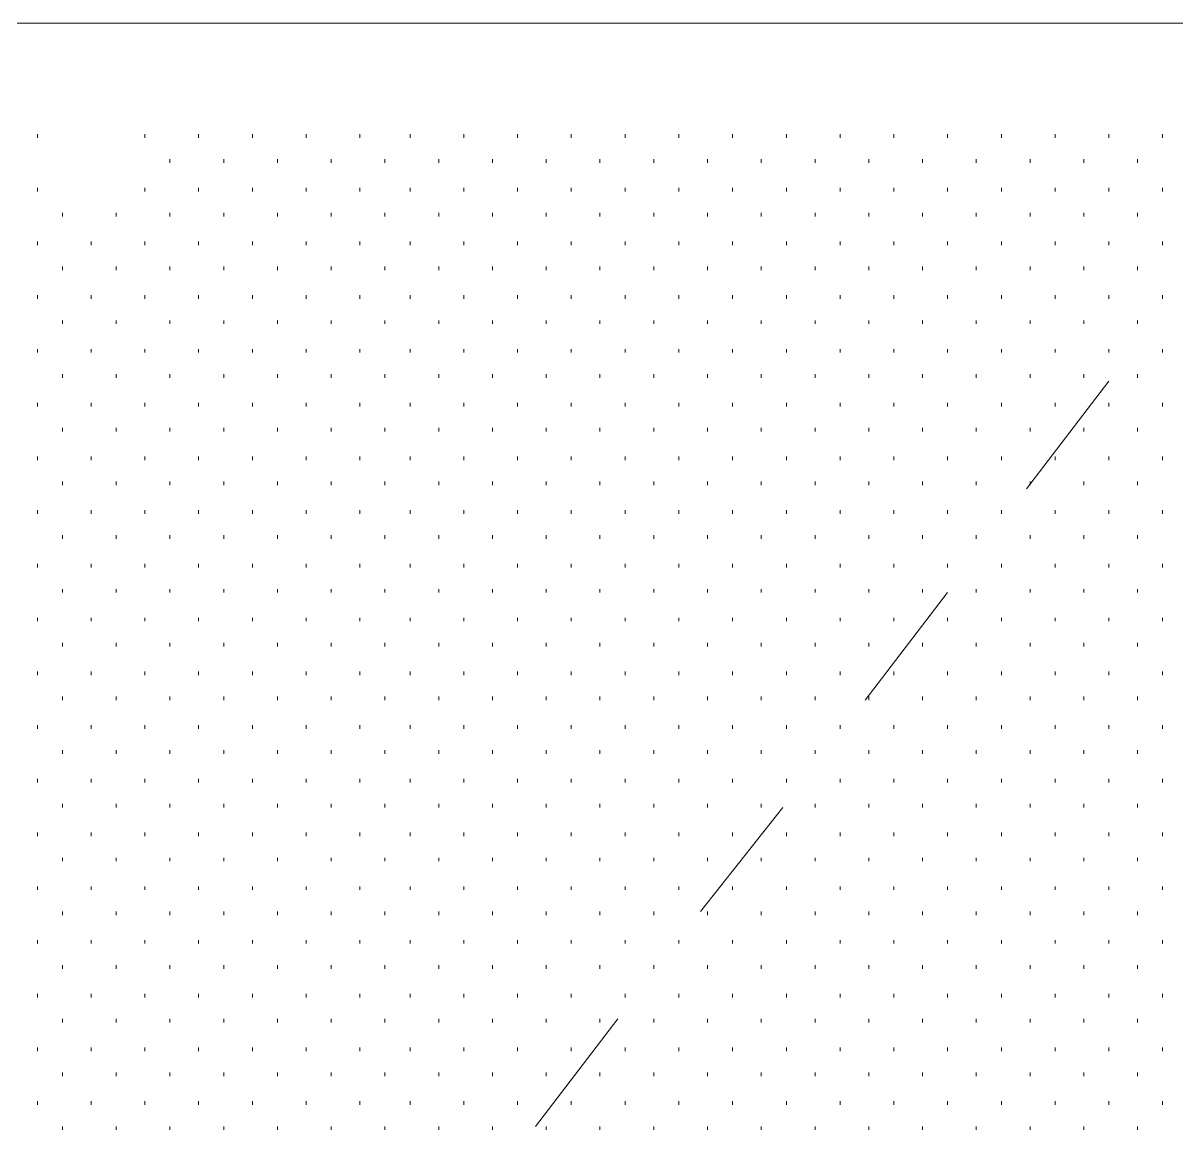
# Model space of a CAD drawing. Header units: inches. Extents: x -6061 to 13621, y -296 to 7483.
# Drawn here: x -5835.32 to -5809.53, y 358.13 to 382.88 of the extents above; entities that cross this region are included whole.
import ezdxf

# ---------------------------------------------------------------- set-up
doc = ezdxf.new("R2010")
doc.units = ezdxf.units.IN
doc.header["$MEASUREMENT"] = 0
doc.layers.get('0').update_dxf_attribs({"linetype": 'CONTINUOUS'})

msp = doc.modelspace()

# ---------------------------------------------------------------- linework, layer by layer
at = {"color": 7, "linetype": 'Continuous', "lineweight": 18, "true_color": 0x000007}
msp.add_line((-5913.09144, 382.88145), (-5736.57198, 382.88145), dxfattribs=at)
at = {"color": 7, "linetype": 'Continuous', "lineweight": 9, "true_color": 0x000007}
for p, q in [((-5806.73126, 382.88145), (-5842.77198, 382.88145)), ((-5811.05614, 374.8724), (-5812.89823, 372.46968)), ((-5814.66022, 370.14706), (-5816.5023, 367.74434)), ((-5818.34438, 365.34163), (-5820.18646, 363.019)), ((-5822.02854, 360.61629), (-5823.87062, 358.21357))]:
    msp.add_line(p, q, dxfattribs=at)
at = {"color": 7, "linetype": 'Continuous', "lineweight": 9, "true_color": 0xffffff}
for p, q in [((-5835.0032, 380.31855), (-5835.0032, 380.39864)), ((-5832.60049, 380.31855), (-5832.60049, 380.39864)), ((-5831.39913, 380.31855), (-5831.39913, 380.39864)), ((-5830.19777, 380.31855), (-5830.19777, 380.39864)), ((-5828.99642, 380.31855), (-5828.99642, 380.39864)), ((-5827.79506, 380.31855), (-5827.79506, 380.39864)), ((-5826.67379, 380.31855), (-5826.67379, 380.39864)), ((-5825.47243, 380.31855), (-5825.47243, 380.39864)), ((-5824.27108, 380.31855), (-5824.27108, 380.39864)), ((-5823.06972, 380.31855), (-5823.06972, 380.39864)), ((-5821.86836, 380.31855), (-5821.86836, 380.39864)), ((-5820.667, 380.31855), (-5820.667, 380.39864)), ((-5819.46565, 380.31855), (-5819.46565, 380.39864)), ((-5818.26429, 380.31855), (-5818.26429, 380.39864)), ((-5817.06293, 380.31855), (-5817.06293, 380.39864)), ((-5815.86157, 380.31855), (-5815.86157, 380.39864)), ((-5814.66022, 380.31855), (-5814.66022, 380.39864)), ((-5813.45886, 380.31855), (-5813.45886, 380.39864)), ((-5812.2575, 380.31855), (-5812.2575, 380.39864)), ((-5811.05614, 380.31855), (-5811.05614, 380.39864)), ((-5809.85479, 380.31855), (-5809.85479, 380.39864)), ((-5832.03986, 379.75792), (-5832.03986, 379.83801)), ((-5830.8385, 379.75792), (-5830.8385, 379.83801)), ((-5829.63714, 379.75792), (-5829.63714, 379.83801)), ((-5828.43578, 379.75792), (-5828.43578, 379.83801)), ((-5827.23443, 379.75792), (-5827.23443, 379.83801)), ((-5826.03307, 379.75792), (-5826.03307, 379.83801)), ((-5824.83171, 379.75792), (-5824.83171, 379.83801)), ((-5823.63035, 379.75792), (-5823.63035, 379.83801)), ((-5822.429, 379.75792), (-5822.429, 379.83801)), ((-5821.22764, 379.75792), (-5821.22764, 379.83801)), ((-5820.02628, 379.75792), (-5820.02628, 379.83801)), ((-5818.82492, 379.75792), (-5818.82492, 379.83801)), ((-5817.62357, 379.75792), (-5817.62357, 379.83801)), ((-5816.42221, 379.75792), (-5816.42221, 379.83801)), ((-5815.22085, 379.75792), (-5815.22085, 379.83801)), ((-5814.01949, 379.75792), (-5814.01949, 379.83801)), ((-5812.81814, 379.75792), (-5812.81814, 379.83801)), ((-5811.61678, 379.75792), (-5811.61678, 379.83801)), ((-5810.41542, 379.75792), (-5810.41542, 379.83801)), ((-5835.0032, 379.11719), (-5835.0032, 379.19728)), ((-5832.60049, 379.11719), (-5832.60049, 379.19728)), ((-5831.39913, 379.11719), (-5831.39913, 379.19728)), ((-5830.19777, 379.11719), (-5830.19777, 379.19728)), ((-5828.99642, 379.11719), (-5828.99642, 379.19728)), ((-5827.79506, 379.11719), (-5827.79506, 379.19728)), ((-5826.67379, 379.11719), (-5826.67379, 379.19728)), ((-5825.47243, 379.11719), (-5825.47243, 379.19728)), ((-5824.27108, 379.11719), (-5824.27108, 379.19728)), ((-5823.06972, 379.11719), (-5823.06972, 379.19728)), ((-5821.86836, 379.11719), (-5821.86836, 379.19728)), ((-5820.667, 379.11719), (-5820.667, 379.19728)), ((-5819.46565, 379.11719), (-5819.46565, 379.19728)), ((-5818.26429, 379.11719), (-5818.26429, 379.19728)), ((-5817.06293, 379.11719), (-5817.06293, 379.19728)), ((-5815.86157, 379.11719), (-5815.86157, 379.19728)), ((-5814.66022, 379.11719), (-5814.66022, 379.19728)), ((-5813.45886, 379.11719), (-5813.45886, 379.19728)), ((-5812.2575, 379.11719), (-5812.2575, 379.19728)), ((-5811.05614, 379.11719), (-5811.05614, 379.19728)), ((-5809.85479, 379.11719), (-5809.85479, 379.19728)), ((-5834.44257, 378.55656), (-5834.44257, 378.63665)), ((-5833.24121, 378.55656), (-5833.24121, 378.63665)), ((-5832.03986, 378.55656), (-5832.03986, 378.63665)), ((-5830.8385, 378.55656), (-5830.8385, 378.63665)), ((-5829.63714, 378.55656), (-5829.63714, 378.63665)), ((-5828.43578, 378.55656), (-5828.43578, 378.63665)), ((-5827.23443, 378.55656), (-5827.23443, 378.63665)), ((-5826.03307, 378.55656), (-5826.03307, 378.63665)), ((-5824.83171, 378.55656), (-5824.83171, 378.63665)), ((-5823.63035, 378.55656), (-5823.63035, 378.63665)), ((-5822.429, 378.55656), (-5822.429, 378.63665)), ((-5821.22764, 378.55656), (-5821.22764, 378.63665)), ((-5820.02628, 378.55656), (-5820.02628, 378.63665)), ((-5818.82492, 378.55656), (-5818.82492, 378.63665)), ((-5817.62357, 378.55656), (-5817.62357, 378.63665)), ((-5816.42221, 378.55656), (-5816.42221, 378.63665)), ((-5815.22085, 378.55656), (-5815.22085, 378.63665)), ((-5814.01949, 378.55656), (-5814.01949, 378.63665)), ((-5812.81814, 378.55656), (-5812.81814, 378.63665)), ((-5811.61678, 378.55656), (-5811.61678, 378.63665)), ((-5810.41542, 378.55656), (-5810.41542, 378.63665)), ((-5835.0032, 377.91584), (-5835.0032, 377.99593)), ((-5833.80185, 377.91584), (-5833.80185, 377.99593)), ((-5832.60049, 377.91584), (-5832.60049, 377.99593)), ((-5831.39913, 377.91584), (-5831.39913, 377.99593)), ((-5830.19777, 377.91584), (-5830.19777, 377.99593)), ((-5828.99642, 377.91584), (-5828.99642, 377.99593)), ((-5827.79506, 377.91584), (-5827.79506, 377.99593)), ((-5826.67379, 377.91584), (-5826.67379, 377.99593)), ((-5825.47243, 377.91584), (-5825.47243, 377.99593)), ((-5824.27108, 377.91584), (-5824.27108, 377.99593)), ((-5823.06972, 377.91584), (-5823.06972, 377.99593)), ((-5821.86836, 377.91584), (-5821.86836, 377.99593)), ((-5820.667, 377.91584), (-5820.667, 377.99593)), ((-5819.46565, 377.91584), (-5819.46565, 377.99593)), ((-5818.26429, 377.91584), (-5818.26429, 377.99593)), ((-5817.06293, 377.91584), (-5817.06293, 377.99593)), ((-5815.86157, 377.91584), (-5815.86157, 377.99593)), ((-5814.66022, 377.91584), (-5814.66022, 377.99593)), ((-5813.45886, 377.91584), (-5813.45886, 377.99593)), ((-5812.2575, 377.91584), (-5812.2575, 377.99593)), ((-5811.05614, 377.91584), (-5811.05614, 377.99593)), ((-5809.85479, 377.91584), (-5809.85479, 377.99593)), ((-5834.44257, 377.3552), (-5834.44257, 377.43529)), ((-5833.24121, 377.3552), (-5833.24121, 377.43529)), ((-5832.03986, 377.3552), (-5832.03986, 377.43529)), ((-5830.8385, 377.3552), (-5830.8385, 377.43529)), ((-5829.63714, 377.3552), (-5829.63714, 377.43529)), ((-5828.43578, 377.3552), (-5828.43578, 377.43529)), ((-5827.23443, 377.3552), (-5827.23443, 377.43529)), ((-5826.03307, 377.3552), (-5826.03307, 377.43529)), ((-5824.83171, 377.3552), (-5824.83171, 377.43529)), ((-5823.63035, 377.3552), (-5823.63035, 377.43529)), ((-5822.429, 377.3552), (-5822.429, 377.43529)), ((-5821.22764, 377.3552), (-5821.22764, 377.43529)), ((-5820.02628, 377.3552), (-5820.02628, 377.43529)), ((-5818.82492, 377.3552), (-5818.82492, 377.43529)), ((-5817.62357, 377.3552), (-5817.62357, 377.43529)), ((-5816.42221, 377.3552), (-5816.42221, 377.43529)), ((-5815.22085, 377.3552), (-5815.22085, 377.43529)), ((-5814.01949, 377.3552), (-5814.01949, 377.43529)), ((-5812.81814, 377.3552), (-5812.81814, 377.43529)), ((-5811.61678, 377.3552), (-5811.61678, 377.43529)), ((-5810.41542, 377.3552), (-5810.41542, 377.43529)), ((-5835.0032, 376.71448), (-5835.0032, 376.79457)), ((-5833.80185, 376.71448), (-5833.80185, 376.79457)), ((-5832.60049, 376.71448), (-5832.60049, 376.79457)), ((-5831.39913, 376.71448), (-5831.39913, 376.79457)), ((-5830.19777, 376.71448), (-5830.19777, 376.79457)), ((-5828.99642, 376.71448), (-5828.99642, 376.79457)), ((-5827.79506, 376.71448), (-5827.79506, 376.79457)), ((-5826.67379, 376.71448), (-5826.67379, 376.79457)), ((-5825.47243, 376.71448), (-5825.47243, 376.79457)), ((-5824.27108, 376.71448), (-5824.27108, 376.79457)), ((-5823.06972, 376.71448), (-5823.06972, 376.79457)), ((-5821.86836, 376.71448), (-5821.86836, 376.79457)), ((-5820.667, 376.71448), (-5820.667, 376.79457)), ((-5819.46565, 376.71448), (-5819.46565, 376.79457)), ((-5818.26429, 376.71448), (-5818.26429, 376.79457)), ((-5817.06293, 376.71448), (-5817.06293, 376.79457)), ((-5815.86157, 376.71448), (-5815.86157, 376.79457)), ((-5814.66022, 376.71448), (-5814.66022, 376.79457)), ((-5813.45886, 376.71448), (-5813.45886, 376.79457)), ((-5812.2575, 376.71448), (-5812.2575, 376.79457)), ((-5811.05614, 376.71448), (-5811.05614, 376.79457)), ((-5809.85479, 376.71448), (-5809.85479, 376.79457)), ((-5834.44257, 376.15385), (-5834.44257, 376.23394)), ((-5833.24121, 376.15385), (-5833.24121, 376.23394)), ((-5832.03986, 376.15385), (-5832.03986, 376.23394)), ((-5830.8385, 376.15385), (-5830.8385, 376.23394)), ((-5829.63714, 376.15385), (-5829.63714, 376.23394)), ((-5828.43578, 376.15385), (-5828.43578, 376.23394)), ((-5827.23443, 376.15385), (-5827.23443, 376.23394)), ((-5826.03307, 376.15385), (-5826.03307, 376.23394)), ((-5824.83171, 376.15385), (-5824.83171, 376.23394)), ((-5823.63035, 376.15385), (-5823.63035, 376.23394)), ((-5822.429, 376.15385), (-5822.429, 376.23394)), ((-5821.22764, 376.15385), (-5821.22764, 376.23394)), ((-5820.02628, 376.15385), (-5820.02628, 376.23394)), ((-5818.82492, 376.15385), (-5818.82492, 376.23394)), ((-5817.62357, 376.15385), (-5817.62357, 376.23394)), ((-5816.42221, 376.15385), (-5816.42221, 376.23394)), ((-5815.22085, 376.15385), (-5815.22085, 376.23394)), ((-5814.01949, 376.15385), (-5814.01949, 376.23394)), ((-5812.81814, 376.15385), (-5812.81814, 376.23394)), ((-5811.61678, 376.15385), (-5811.61678, 376.23394)), ((-5810.41542, 376.15385), (-5810.41542, 376.23394)), ((-5835.0032, 375.51312), (-5835.0032, 375.59321)), ((-5833.80185, 375.51312), (-5833.80185, 375.59321)), ((-5832.60049, 375.51312), (-5832.60049, 375.59321)), ((-5831.39913, 375.51312), (-5831.39913, 375.59321)), ((-5830.19777, 375.51312), (-5830.19777, 375.59321)), ((-5828.99642, 375.51312), (-5828.99642, 375.59321)), ((-5827.79506, 375.51312), (-5827.79506, 375.59321)), ((-5826.67379, 375.51312), (-5826.67379, 375.59321)), ((-5825.47243, 375.51312), (-5825.47243, 375.59321)), ((-5824.27108, 375.51312), (-5824.27108, 375.59321)), ((-5823.06972, 375.51312), (-5823.06972, 375.59321)), ((-5821.86836, 375.51312), (-5821.86836, 375.59321)), ((-5820.667, 375.51312), (-5820.667, 375.59321)), ((-5819.46565, 375.51312), (-5819.46565, 375.59321)), ((-5818.26429, 375.51312), (-5818.26429, 375.59321)), ((-5817.06293, 375.51312), (-5817.06293, 375.59321)), ((-5815.86157, 375.51312), (-5815.86157, 375.59321)), ((-5814.66022, 375.51312), (-5814.66022, 375.59321)), ((-5813.45886, 375.51312), (-5813.45886, 375.59321)), ((-5812.2575, 375.51312), (-5812.2575, 375.59321)), ((-5811.05614, 375.51312), (-5811.05614, 375.59321)), ((-5809.85479, 375.51312), (-5809.85479, 375.59321)), ((-5834.44257, 374.95249), (-5834.44257, 375.03258)), ((-5833.24121, 374.95249), (-5833.24121, 375.03258)), ((-5832.03986, 374.95249), (-5832.03986, 375.03258)), ((-5830.8385, 374.95249), (-5830.8385, 375.03258)), ((-5829.63714, 374.95249), (-5829.63714, 375.03258)), ((-5828.43578, 374.95249), (-5828.43578, 375.03258)), ((-5827.23443, 374.95249), (-5827.23443, 375.03258)), ((-5826.03307, 374.95249), (-5826.03307, 375.03258)), ((-5824.83171, 374.95249), (-5824.83171, 375.03258)), ((-5823.63035, 374.95249), (-5823.63035, 375.03258)), ((-5822.429, 374.95249), (-5822.429, 375.03258)), ((-5821.22764, 374.95249), (-5821.22764, 375.03258)), ((-5820.02628, 374.95249), (-5820.02628, 375.03258)), ((-5818.82492, 374.95249), (-5818.82492, 375.03258)), ((-5817.62357, 374.95249), (-5817.62357, 375.03258)), ((-5816.42221, 374.95249), (-5816.42221, 375.03258)), ((-5815.22085, 374.95249), (-5815.22085, 375.03258)), ((-5814.01949, 374.95249), (-5814.01949, 375.03258)), ((-5812.81814, 374.95249), (-5812.81814, 375.03258)), ((-5811.61678, 374.95249), (-5811.61678, 375.03258)), ((-5810.41542, 374.95249), (-5810.41542, 375.03258)), ((-5835.0032, 374.31176), (-5835.0032, 374.39185)), ((-5833.80185, 374.31176), (-5833.80185, 374.39185)), ((-5832.60049, 374.31176), (-5832.60049, 374.39185)), ((-5831.39913, 374.31176), (-5831.39913, 374.39185)), ((-5830.19777, 374.31176), (-5830.19777, 374.39185)), ((-5828.99642, 374.31176), (-5828.99642, 374.39185)), ((-5827.79506, 374.31176), (-5827.79506, 374.39185)), ((-5826.67379, 374.31176), (-5826.67379, 374.39185)), ((-5825.47243, 374.31176), (-5825.47243, 374.39185)), ((-5824.27108, 374.31176), (-5824.27108, 374.39185)), ((-5823.06972, 374.31176), (-5823.06972, 374.39185)), ((-5821.86836, 374.31176), (-5821.86836, 374.39185)), ((-5820.667, 374.31176), (-5820.667, 374.39185)), ((-5819.46565, 374.31176), (-5819.46565, 374.39185)), ((-5818.26429, 374.31176), (-5818.26429, 374.39185)), ((-5817.06293, 374.31176), (-5817.06293, 374.39185)), ((-5815.86157, 374.31176), (-5815.86157, 374.39185)), ((-5814.66022, 374.31176), (-5814.66022, 374.39185)), ((-5813.45886, 374.31176), (-5813.45886, 374.39185)), ((-5812.2575, 374.31176), (-5812.2575, 374.39185)), ((-5811.05614, 374.31176), (-5811.05614, 374.39185)), ((-5809.85479, 374.31176), (-5809.85479, 374.39185)), ((-5834.44257, 373.75113), (-5834.44257, 373.83122)), ((-5833.24121, 373.75113), (-5833.24121, 373.83122)), ((-5832.03986, 373.75113), (-5832.03986, 373.83122)), ((-5830.8385, 373.75113), (-5830.8385, 373.83122)), ((-5829.63714, 373.75113), (-5829.63714, 373.83122)), ((-5828.43578, 373.75113), (-5828.43578, 373.83122)), ((-5827.23443, 373.75113), (-5827.23443, 373.83122)), ((-5826.03307, 373.75113), (-5826.03307, 373.83122)), ((-5824.83171, 373.75113), (-5824.83171, 373.83122)), ((-5823.63035, 373.75113), (-5823.63035, 373.83122)), ((-5822.429, 373.75113), (-5822.429, 373.83122)), ((-5821.22764, 373.75113), (-5821.22764, 373.83122)), ((-5820.02628, 373.75113), (-5820.02628, 373.83122)), ((-5818.82492, 373.75113), (-5818.82492, 373.83122)), ((-5817.62357, 373.75113), (-5817.62357, 373.83122)), ((-5816.42221, 373.75113), (-5816.42221, 373.83122)), ((-5815.22085, 373.75113), (-5815.22085, 373.83122)), ((-5814.01949, 373.75113), (-5814.01949, 373.83122)), ((-5812.81814, 373.75113), (-5812.81814, 373.83122)), ((-5811.61678, 373.75113), (-5811.61678, 373.83122)), ((-5810.41542, 373.75113), (-5810.41542, 373.83122)), ((-5835.0032, 373.11041), (-5835.0032, 373.1905)), ((-5833.80185, 373.11041), (-5833.80185, 373.1905)), ((-5832.60049, 373.11041), (-5832.60049, 373.1905)), ((-5831.39913, 373.11041), (-5831.39913, 373.1905)), ((-5830.19777, 373.11041), (-5830.19777, 373.1905)), ((-5828.99642, 373.11041), (-5828.99642, 373.1905)), ((-5827.79506, 373.11041), (-5827.79506, 373.1905)), ((-5826.67379, 373.11041), (-5826.67379, 373.1905)), ((-5825.47243, 373.11041), (-5825.47243, 373.1905)), ((-5824.27108, 373.11041), (-5824.27108, 373.1905)), ((-5823.06972, 373.11041), (-5823.06972, 373.1905)), ((-5821.86836, 373.11041), (-5821.86836, 373.1905)), ((-5820.667, 373.11041), (-5820.667, 373.1905)), ((-5819.46565, 373.11041), (-5819.46565, 373.1905)), ((-5818.26429, 373.11041), (-5818.26429, 373.1905)), ((-5817.06293, 373.11041), (-5817.06293, 373.1905)), ((-5815.86157, 373.11041), (-5815.86157, 373.1905)), ((-5814.66022, 373.11041), (-5814.66022, 373.1905)), ((-5813.45886, 373.11041), (-5813.45886, 373.1905)), ((-5812.2575, 373.11041), (-5812.2575, 373.1905)), ((-5811.05614, 373.11041), (-5811.05614, 373.1905)), ((-5809.85479, 373.11041), (-5809.85479, 373.1905)), ((-5834.44257, 372.54977), (-5834.44257, 372.62986)), ((-5833.24121, 372.54977), (-5833.24121, 372.62986)), ((-5832.03986, 372.54977), (-5832.03986, 372.62986)), ((-5830.8385, 372.54977), (-5830.8385, 372.62986)), ((-5829.63714, 372.54977), (-5829.63714, 372.62986)), ((-5828.43578, 372.54977), (-5828.43578, 372.62986)), ((-5827.23443, 372.54977), (-5827.23443, 372.62986)), ((-5826.03307, 372.54977), (-5826.03307, 372.62986)), ((-5824.83171, 372.54977), (-5824.83171, 372.62986)), ((-5823.63035, 372.54977), (-5823.63035, 372.62986)), ((-5822.429, 372.54977), (-5822.429, 372.62986)), ((-5821.22764, 372.54977), (-5821.22764, 372.62986)), ((-5820.02628, 372.54977), (-5820.02628, 372.62986)), ((-5818.82492, 372.54977), (-5818.82492, 372.62986)), ((-5817.62357, 372.54977), (-5817.62357, 372.62986)), ((-5816.42221, 372.54977), (-5816.42221, 372.62986)), ((-5815.22085, 372.54977), (-5815.22085, 372.62986)), ((-5814.01949, 372.54977), (-5814.01949, 372.62986)), ((-5812.81814, 372.54977), (-5812.81814, 372.62986)), ((-5811.61678, 372.54977), (-5811.61678, 372.62986)), ((-5810.41542, 372.54977), (-5810.41542, 372.62986)), ((-5835.0032, 371.90905), (-5835.0032, 371.98914)), ((-5833.80185, 371.90905), (-5833.80185, 371.98914)), ((-5832.60049, 371.90905), (-5832.60049, 371.98914)), ((-5831.39913, 371.90905), (-5831.39913, 371.98914)), ((-5830.19777, 371.90905), (-5830.19777, 371.98914)), ((-5828.99642, 371.90905), (-5828.99642, 371.98914)), ((-5827.79506, 371.90905), (-5827.79506, 371.98914)), ((-5826.67379, 371.90905), (-5826.67379, 371.98914)), ((-5825.47243, 371.90905), (-5825.47243, 371.98914)), ((-5824.27108, 371.90905), (-5824.27108, 371.98914)), ((-5823.06972, 371.90905), (-5823.06972, 371.98914)), ((-5821.86836, 371.90905), (-5821.86836, 371.98914)), ((-5820.667, 371.90905), (-5820.667, 371.98914)), ((-5819.46565, 371.90905), (-5819.46565, 371.98914)), ((-5818.26429, 371.90905), (-5818.26429, 371.98914)), ((-5817.06293, 371.90905), (-5817.06293, 371.98914)), ((-5815.86157, 371.90905), (-5815.86157, 371.98914)), ((-5814.66022, 371.90905), (-5814.66022, 371.98914)), ((-5813.45886, 371.90905), (-5813.45886, 371.98914)), ((-5812.2575, 371.90905), (-5812.2575, 371.98914)), ((-5811.05614, 371.90905), (-5811.05614, 371.98914)), ((-5809.85479, 371.90905), (-5809.85479, 371.98914)), ((-5834.44257, 371.34842), (-5834.44257, 371.42851)), ((-5833.24121, 371.34842), (-5833.24121, 371.42851)), ((-5832.03986, 371.34842), (-5832.03986, 371.42851)), ((-5830.8385, 371.34842), (-5830.8385, 371.42851)), ((-5829.63714, 371.34842), (-5829.63714, 371.42851)), ((-5828.43578, 371.34842), (-5828.43578, 371.42851)), ((-5827.23443, 371.34842), (-5827.23443, 371.42851)), ((-5826.03307, 371.34842), (-5826.03307, 371.42851)), ((-5824.83171, 371.34842), (-5824.83171, 371.42851)), ((-5823.63035, 371.34842), (-5823.63035, 371.42851)), ((-5822.429, 371.34842), (-5822.429, 371.42851)), ((-5821.22764, 371.34842), (-5821.22764, 371.42851)), ((-5820.02628, 371.34842), (-5820.02628, 371.42851)), ((-5818.82492, 371.34842), (-5818.82492, 371.42851)), ((-5817.62357, 371.34842), (-5817.62357, 371.42851)), ((-5816.42221, 371.34842), (-5816.42221, 371.42851)), ((-5815.22085, 371.34842), (-5815.22085, 371.42851)), ((-5814.01949, 371.34842), (-5814.01949, 371.42851)), ((-5812.81814, 371.34842), (-5812.81814, 371.42851)), ((-5811.61678, 371.34842), (-5811.61678, 371.42851)), ((-5810.41542, 371.34842), (-5810.41542, 371.42851)), ((-5835.0032, 370.70769), (-5835.0032, 370.78778)), ((-5833.80185, 370.70769), (-5833.80185, 370.78778)), ((-5832.60049, 370.70769), (-5832.60049, 370.78778)), ((-5831.39913, 370.70769), (-5831.39913, 370.78778)), ((-5830.19777, 370.70769), (-5830.19777, 370.78778)), ((-5828.99642, 370.70769), (-5828.99642, 370.78778)), ((-5827.79506, 370.70769), (-5827.79506, 370.78778)), ((-5826.67379, 370.70769), (-5826.67379, 370.78778)), ((-5825.47243, 370.70769), (-5825.47243, 370.78778)), ((-5824.27108, 370.70769), (-5824.27108, 370.78778)), ((-5823.06972, 370.70769), (-5823.06972, 370.78778)), ((-5821.86836, 370.70769), (-5821.86836, 370.78778)), ((-5820.667, 370.70769), (-5820.667, 370.78778)), ((-5819.46565, 370.70769), (-5819.46565, 370.78778)), ((-5818.26429, 370.70769), (-5818.26429, 370.78778)), ((-5817.06293, 370.70769), (-5817.06293, 370.78778)), ((-5815.86157, 370.70769), (-5815.86157, 370.78778)), ((-5814.66022, 370.70769), (-5814.66022, 370.78778)), ((-5813.45886, 370.70769), (-5813.45886, 370.78778)), ((-5812.2575, 370.70769), (-5812.2575, 370.78778)), ((-5811.05614, 370.70769), (-5811.05614, 370.78778)), ((-5809.85479, 370.70769), (-5809.85479, 370.78778)), ((-5834.44257, 370.14706), (-5834.44257, 370.22715)), ((-5833.24121, 370.14706), (-5833.24121, 370.22715)), ((-5832.03986, 370.14706), (-5832.03986, 370.22715)), ((-5830.8385, 370.14706), (-5830.8385, 370.22715)), ((-5829.63714, 370.14706), (-5829.63714, 370.22715)), ((-5828.43578, 370.14706), (-5828.43578, 370.22715)), ((-5827.23443, 370.14706), (-5827.23443, 370.22715)), ((-5826.03307, 370.14706), (-5826.03307, 370.22715)), ((-5824.83171, 370.14706), (-5824.83171, 370.22715)), ((-5823.63035, 370.14706), (-5823.63035, 370.22715)), ((-5822.429, 370.14706), (-5822.429, 370.22715)), ((-5821.22764, 370.14706), (-5821.22764, 370.22715)), ((-5820.02628, 370.14706), (-5820.02628, 370.22715)), ((-5818.82492, 370.14706), (-5818.82492, 370.22715)), ((-5817.62357, 370.14706), (-5817.62357, 370.22715)), ((-5816.42221, 370.14706), (-5816.42221, 370.22715)), ((-5815.22085, 370.14706), (-5815.22085, 370.22715)), ((-5814.01949, 370.14706), (-5814.01949, 370.22715)), ((-5812.81814, 370.14706), (-5812.81814, 370.22715)), ((-5811.61678, 370.14706), (-5811.61678, 370.22715)), ((-5810.41542, 370.14706), (-5810.41542, 370.22715)), ((-5835.0032, 369.50633), (-5835.0032, 369.58643)), ((-5833.80185, 369.50633), (-5833.80185, 369.58643)), ((-5832.60049, 369.50633), (-5832.60049, 369.58643)), ((-5831.39913, 369.50633), (-5831.39913, 369.58643)), ((-5830.19777, 369.50633), (-5830.19777, 369.58643)), ((-5828.99642, 369.50633), (-5828.99642, 369.58643)), ((-5827.79506, 369.50633), (-5827.79506, 369.58643)), ((-5826.67379, 369.50633), (-5826.67379, 369.58643)), ((-5825.47243, 369.50633), (-5825.47243, 369.58643)), ((-5824.27108, 369.50633), (-5824.27108, 369.58643)), ((-5823.06972, 369.50633), (-5823.06972, 369.58643)), ((-5821.86836, 369.50633), (-5821.86836, 369.58643)), ((-5820.667, 369.50633), (-5820.667, 369.58643)), ((-5819.46565, 369.50633), (-5819.46565, 369.58643)), ((-5818.26429, 369.50633), (-5818.26429, 369.58643)), ((-5817.06293, 369.50633), (-5817.06293, 369.58643)), ((-5815.86157, 369.50633), (-5815.86157, 369.58643)), ((-5814.66022, 369.50633), (-5814.66022, 369.58643)), ((-5813.45886, 369.50633), (-5813.45886, 369.58643)), ((-5812.2575, 369.50633), (-5812.2575, 369.58643)), ((-5811.05614, 369.50633), (-5811.05614, 369.58643)), ((-5809.85479, 369.50633), (-5809.85479, 369.58643)), ((-5834.44257, 368.9457), (-5834.44257, 369.02579)), ((-5833.24121, 368.9457), (-5833.24121, 369.02579)), ((-5832.03986, 368.9457), (-5832.03986, 369.02579)), ((-5830.8385, 368.9457), (-5830.8385, 369.02579)), ((-5829.63714, 368.9457), (-5829.63714, 369.02579)), ((-5828.43578, 368.9457), (-5828.43578, 369.02579)), ((-5827.23443, 368.9457), (-5827.23443, 369.02579)), ((-5826.03307, 368.9457), (-5826.03307, 369.02579)), ((-5824.83171, 368.9457), (-5824.83171, 369.02579)), ((-5823.63035, 368.9457), (-5823.63035, 369.02579)), ((-5822.429, 368.9457), (-5822.429, 369.02579)), ((-5821.22764, 368.9457), (-5821.22764, 369.02579)), ((-5820.02628, 368.9457), (-5820.02628, 369.02579)), ((-5818.82492, 368.9457), (-5818.82492, 369.02579)), ((-5817.62357, 368.9457), (-5817.62357, 369.02579)), ((-5816.42221, 368.9457), (-5816.42221, 369.02579)), ((-5815.22085, 368.9457), (-5815.22085, 369.02579)), ((-5814.01949, 368.9457), (-5814.01949, 369.02579)), ((-5812.81814, 368.9457), (-5812.81814, 369.02579)), ((-5811.61678, 368.9457), (-5811.61678, 369.02579)), ((-5810.41542, 368.9457), (-5810.41542, 369.02579)), ((-5835.0032, 368.30498), (-5835.0032, 368.38507)), ((-5833.80185, 368.30498), (-5833.80185, 368.38507)), ((-5832.60049, 368.30498), (-5832.60049, 368.38507)), ((-5831.39913, 368.30498), (-5831.39913, 368.38507)), ((-5830.19777, 368.30498), (-5830.19777, 368.38507)), ((-5828.99642, 368.30498), (-5828.99642, 368.38507)), ((-5827.79506, 368.30498), (-5827.79506, 368.38507)), ((-5826.67379, 368.30498), (-5826.67379, 368.38507)), ((-5825.47243, 368.30498), (-5825.47243, 368.38507)), ((-5824.27108, 368.30498), (-5824.27108, 368.38507)), ((-5823.06972, 368.30498), (-5823.06972, 368.38507)), ((-5821.86836, 368.30498), (-5821.86836, 368.38507)), ((-5820.667, 368.30498), (-5820.667, 368.38507)), ((-5819.46565, 368.30498), (-5819.46565, 368.38507)), ((-5818.26429, 368.30498), (-5818.26429, 368.38507)), ((-5817.06293, 368.30498), (-5817.06293, 368.38507)), ((-5815.86157, 368.30498), (-5815.86157, 368.38507)), ((-5814.66022, 368.30498), (-5814.66022, 368.38507)), ((-5813.45886, 368.30498), (-5813.45886, 368.38507)), ((-5812.2575, 368.30498), (-5812.2575, 368.38507)), ((-5811.05614, 368.30498), (-5811.05614, 368.38507)), ((-5809.85479, 368.30498), (-5809.85479, 368.38507)), ((-5834.44257, 367.74434), (-5834.44257, 367.82443)), ((-5833.24121, 367.74434), (-5833.24121, 367.82443)), ((-5832.03986, 367.74434), (-5832.03986, 367.82443)), ((-5830.8385, 367.74434), (-5830.8385, 367.82443)), ((-5829.63714, 367.74434), (-5829.63714, 367.82443)), ((-5828.43578, 367.74434), (-5828.43578, 367.82443)), ((-5827.23443, 367.74434), (-5827.23443, 367.82443)), ((-5826.03307, 367.74434), (-5826.03307, 367.82443)), ((-5824.83171, 367.74434), (-5824.83171, 367.82443)), ((-5823.63035, 367.74434), (-5823.63035, 367.82443)), ((-5822.429, 367.74434), (-5822.429, 367.82443)), ((-5821.22764, 367.74434), (-5821.22764, 367.82443)), ((-5820.02628, 367.74434), (-5820.02628, 367.82443)), ((-5818.82492, 367.74434), (-5818.82492, 367.82443)), ((-5817.62357, 367.74434), (-5817.62357, 367.82443)), ((-5816.42221, 367.74434), (-5816.42221, 367.82443)), ((-5815.22085, 367.74434), (-5815.22085, 367.82443)), ((-5814.01949, 367.74434), (-5814.01949, 367.82443)), ((-5812.81814, 367.74434), (-5812.81814, 367.82443)), ((-5811.61678, 367.74434), (-5811.61678, 367.82443)), ((-5810.41542, 367.74434), (-5810.41542, 367.82443)), ((-5835.0032, 367.10362), (-5835.0032, 367.18371)), ((-5833.80185, 367.10362), (-5833.80185, 367.18371)), ((-5832.60049, 367.10362), (-5832.60049, 367.18371)), ((-5831.39913, 367.10362), (-5831.39913, 367.18371)), ((-5830.19777, 367.10362), (-5830.19777, 367.18371)), ((-5828.99642, 367.10362), (-5828.99642, 367.18371)), ((-5827.79506, 367.10362), (-5827.79506, 367.18371)), ((-5826.67379, 367.10362), (-5826.67379, 367.18371)), ((-5825.47243, 367.10362), (-5825.47243, 367.18371)), ((-5824.27108, 367.10362), (-5824.27108, 367.18371)), ((-5823.06972, 367.10362), (-5823.06972, 367.18371)), ((-5821.86836, 367.10362), (-5821.86836, 367.18371)), ((-5820.667, 367.10362), (-5820.667, 367.18371)), ((-5819.46565, 367.10362), (-5819.46565, 367.18371)), ((-5818.26429, 367.10362), (-5818.26429, 367.18371)), ((-5817.06293, 367.10362), (-5817.06293, 367.18371)), ((-5815.86157, 367.10362), (-5815.86157, 367.18371)), ((-5814.66022, 367.10362), (-5814.66022, 367.18371)), ((-5813.45886, 367.10362), (-5813.45886, 367.18371)), ((-5812.2575, 367.10362), (-5812.2575, 367.18371)), ((-5811.05614, 367.10362), (-5811.05614, 367.18371)), ((-5809.85479, 367.10362), (-5809.85479, 367.18371)), ((-5834.44257, 366.54299), (-5834.44257, 366.62308)), ((-5833.24121, 366.54299), (-5833.24121, 366.62308)), ((-5832.03986, 366.54299), (-5832.03986, 366.62308)), ((-5830.8385, 366.54299), (-5830.8385, 366.62308)), ((-5829.63714, 366.54299), (-5829.63714, 366.62308)), ((-5828.43578, 366.54299), (-5828.43578, 366.62308)), ((-5827.23443, 366.54299), (-5827.23443, 366.62308)), ((-5826.03307, 366.54299), (-5826.03307, 366.62308)), ((-5824.83171, 366.54299), (-5824.83171, 366.62308)), ((-5823.63035, 366.54299), (-5823.63035, 366.62308)), ((-5822.429, 366.54299), (-5822.429, 366.62308)), ((-5821.22764, 366.54299), (-5821.22764, 366.62308)), ((-5820.02628, 366.54299), (-5820.02628, 366.62308)), ((-5818.82492, 366.54299), (-5818.82492, 366.62308)), ((-5817.62357, 366.54299), (-5817.62357, 366.62308)), ((-5816.42221, 366.54299), (-5816.42221, 366.62308)), ((-5815.22085, 366.54299), (-5815.22085, 366.62308)), ((-5814.01949, 366.54299), (-5814.01949, 366.62308)), ((-5812.81814, 366.54299), (-5812.81814, 366.62308)), ((-5811.61678, 366.54299), (-5811.61678, 366.62308)), ((-5810.41542, 366.54299), (-5810.41542, 366.62308)), ((-5835.0032, 365.90226), (-5835.0032, 365.98235)), ((-5833.80185, 365.90226), (-5833.80185, 365.98235)), ((-5832.60049, 365.90226), (-5832.60049, 365.98235)), ((-5831.39913, 365.90226), (-5831.39913, 365.98235)), ((-5830.19777, 365.90226), (-5830.19777, 365.98235)), ((-5828.99642, 365.90226), (-5828.99642, 365.98235)), ((-5827.79506, 365.90226), (-5827.79506, 365.98235)), ((-5826.67379, 365.90226), (-5826.67379, 365.98235)), ((-5825.47243, 365.90226), (-5825.47243, 365.98235)), ((-5824.27108, 365.90226), (-5824.27108, 365.98235)), ((-5823.06972, 365.90226), (-5823.06972, 365.98235)), ((-5821.86836, 365.90226), (-5821.86836, 365.98235)), ((-5820.667, 365.90226), (-5820.667, 365.98235)), ((-5819.46565, 365.90226), (-5819.46565, 365.98235)), ((-5818.26429, 365.90226), (-5818.26429, 365.98235)), ((-5817.06293, 365.90226), (-5817.06293, 365.98235)), ((-5815.86157, 365.90226), (-5815.86157, 365.98235)), ((-5814.66022, 365.90226), (-5814.66022, 365.98235)), ((-5813.45886, 365.90226), (-5813.45886, 365.98235)), ((-5812.2575, 365.90226), (-5812.2575, 365.98235)), ((-5811.05614, 365.90226), (-5811.05614, 365.98235)), ((-5809.85479, 365.90226), (-5809.85479, 365.98235)), ((-5834.44257, 365.34163), (-5834.44257, 365.42172)), ((-5833.24121, 365.34163), (-5833.24121, 365.42172)), ((-5832.03986, 365.34163), (-5832.03986, 365.42172)), ((-5830.8385, 365.34163), (-5830.8385, 365.42172)), ((-5829.63714, 365.34163), (-5829.63714, 365.42172)), ((-5828.43578, 365.34163), (-5828.43578, 365.42172)), ((-5827.23443, 365.34163), (-5827.23443, 365.42172)), ((-5826.03307, 365.34163), (-5826.03307, 365.42172)), ((-5824.83171, 365.34163), (-5824.83171, 365.42172)), ((-5823.63035, 365.34163), (-5823.63035, 365.42172)), ((-5822.429, 365.34163), (-5822.429, 365.42172)), ((-5821.22764, 365.34163), (-5821.22764, 365.42172)), ((-5820.02628, 365.34163), (-5820.02628, 365.42172)), ((-5818.82492, 365.34163), (-5818.82492, 365.42172)), ((-5817.62357, 365.34163), (-5817.62357, 365.42172)), ((-5816.42221, 365.34163), (-5816.42221, 365.42172)), ((-5815.22085, 365.34163), (-5815.22085, 365.42172)), ((-5814.01949, 365.34163), (-5814.01949, 365.42172)), ((-5812.81814, 365.34163), (-5812.81814, 365.42172)), ((-5811.61678, 365.34163), (-5811.61678, 365.42172)), ((-5810.41542, 365.34163), (-5810.41542, 365.42172)), ((-5835.0032, 364.7009), (-5835.0032, 364.781)), ((-5833.80185, 364.7009), (-5833.80185, 364.781)), ((-5832.60049, 364.7009), (-5832.60049, 364.781)), ((-5831.39913, 364.7009), (-5831.39913, 364.781)), ((-5830.19777, 364.7009), (-5830.19777, 364.781)), ((-5828.99642, 364.7009), (-5828.99642, 364.781)), ((-5827.79506, 364.7009), (-5827.79506, 364.781)), ((-5826.67379, 364.7009), (-5826.67379, 364.781)), ((-5825.47243, 364.7009), (-5825.47243, 364.781)), ((-5824.27108, 364.7009), (-5824.27108, 364.781)), ((-5823.06972, 364.7009), (-5823.06972, 364.781)), ((-5821.86836, 364.7009), (-5821.86836, 364.781)), ((-5820.667, 364.7009), (-5820.667, 364.781)), ((-5819.46565, 364.7009), (-5819.46565, 364.781)), ((-5818.26429, 364.7009), (-5818.26429, 364.781)), ((-5817.06293, 364.7009), (-5817.06293, 364.781)), ((-5815.86157, 364.7009), (-5815.86157, 364.781)), ((-5814.66022, 364.7009), (-5814.66022, 364.781)), ((-5813.45886, 364.7009), (-5813.45886, 364.781)), ((-5812.2575, 364.7009), (-5812.2575, 364.781)), ((-5811.05614, 364.7009), (-5811.05614, 364.781)), ((-5809.85479, 364.7009), (-5809.85479, 364.781)), ((-5834.44257, 364.14027), (-5834.44257, 364.22036)), ((-5833.24121, 364.14027), (-5833.24121, 364.22036)), ((-5832.03986, 364.14027), (-5832.03986, 364.22036)), ((-5830.8385, 364.14027), (-5830.8385, 364.22036)), ((-5829.63714, 364.14027), (-5829.63714, 364.22036)), ((-5828.43578, 364.14027), (-5828.43578, 364.22036)), ((-5827.23443, 364.14027), (-5827.23443, 364.22036)), ((-5826.03307, 364.14027), (-5826.03307, 364.22036)), ((-5824.83171, 364.14027), (-5824.83171, 364.22036)), ((-5823.63035, 364.14027), (-5823.63035, 364.22036)), ((-5822.429, 364.14027), (-5822.429, 364.22036)), ((-5821.22764, 364.14027), (-5821.22764, 364.22036)), ((-5820.02628, 364.14027), (-5820.02628, 364.22036)), ((-5818.82492, 364.14027), (-5818.82492, 364.22036)), ((-5817.62357, 364.14027), (-5817.62357, 364.22036)), ((-5816.42221, 364.14027), (-5816.42221, 364.22036)), ((-5815.22085, 364.14027), (-5815.22085, 364.22036)), ((-5814.01949, 364.14027), (-5814.01949, 364.22036)), ((-5812.81814, 364.14027), (-5812.81814, 364.22036)), ((-5811.61678, 364.14027), (-5811.61678, 364.22036)), ((-5810.41542, 364.14027), (-5810.41542, 364.22036)), ((-5835.0032, 363.49955), (-5835.0032, 363.57964)), ((-5833.80185, 363.49955), (-5833.80185, 363.57964)), ((-5832.60049, 363.49955), (-5832.60049, 363.57964)), ((-5831.39913, 363.49955), (-5831.39913, 363.57964)), ((-5830.19777, 363.49955), (-5830.19777, 363.57964)), ((-5828.99642, 363.49955), (-5828.99642, 363.57964)), ((-5827.79506, 363.49955), (-5827.79506, 363.57964)), ((-5826.67379, 363.49955), (-5826.67379, 363.57964)), ((-5825.47243, 363.49955), (-5825.47243, 363.57964)), ((-5824.27108, 363.49955), (-5824.27108, 363.57964)), ((-5823.06972, 363.49955), (-5823.06972, 363.57964)), ((-5821.86836, 363.49955), (-5821.86836, 363.57964)), ((-5820.667, 363.49955), (-5820.667, 363.57964)), ((-5819.46565, 363.49955), (-5819.46565, 363.57964)), ((-5818.26429, 363.49955), (-5818.26429, 363.57964)), ((-5817.06293, 363.49955), (-5817.06293, 363.57964)), ((-5815.86157, 363.49955), (-5815.86157, 363.57964)), ((-5814.66022, 363.49955), (-5814.66022, 363.57964)), ((-5813.45886, 363.49955), (-5813.45886, 363.57964)), ((-5812.2575, 363.49955), (-5812.2575, 363.57964)), ((-5811.05614, 363.49955), (-5811.05614, 363.57964)), ((-5809.85479, 363.49955), (-5809.85479, 363.57964)), ((-5834.44257, 362.93891), (-5834.44257, 363.019)), ((-5833.24121, 362.93891), (-5833.24121, 363.019)), ((-5832.03986, 362.93891), (-5832.03986, 363.019)), ((-5830.8385, 362.93891), (-5830.8385, 363.019)), ((-5829.63714, 362.93891), (-5829.63714, 363.019)), ((-5828.43578, 362.93891), (-5828.43578, 363.019)), ((-5827.23443, 362.93891), (-5827.23443, 363.019)), ((-5826.03307, 362.93891), (-5826.03307, 363.019)), ((-5824.83171, 362.93891), (-5824.83171, 363.019)), ((-5823.63035, 362.93891), (-5823.63035, 363.019)), ((-5822.429, 362.93891), (-5822.429, 363.019)), ((-5821.22764, 362.93891), (-5821.22764, 363.019)), ((-5820.02628, 362.93891), (-5820.02628, 363.019)), ((-5818.82492, 362.93891), (-5818.82492, 363.019)), ((-5817.62357, 362.93891), (-5817.62357, 363.019)), ((-5816.42221, 362.93891), (-5816.42221, 363.019)), ((-5815.22085, 362.93891), (-5815.22085, 363.019)), ((-5814.01949, 362.93891), (-5814.01949, 363.019)), ((-5812.81814, 362.93891), (-5812.81814, 363.019)), ((-5811.61678, 362.93891), (-5811.61678, 363.019)), ((-5810.41542, 362.93891), (-5810.41542, 363.019)), ((-5835.0032, 362.29819), (-5835.0032, 362.37828)), ((-5833.80185, 362.29819), (-5833.80185, 362.37828)), ((-5832.60049, 362.29819), (-5832.60049, 362.37828)), ((-5831.39913, 362.29819), (-5831.39913, 362.37828)), ((-5830.19777, 362.29819), (-5830.19777, 362.37828)), ((-5828.99642, 362.29819), (-5828.99642, 362.37828)), ((-5827.79506, 362.29819), (-5827.79506, 362.37828)), ((-5826.67379, 362.29819), (-5826.67379, 362.37828)), ((-5825.47243, 362.29819), (-5825.47243, 362.37828)), ((-5824.27108, 362.29819), (-5824.27108, 362.37828)), ((-5823.06972, 362.29819), (-5823.06972, 362.37828)), ((-5821.86836, 362.29819), (-5821.86836, 362.37828)), ((-5820.667, 362.29819), (-5820.667, 362.37828)), ((-5819.46565, 362.29819), (-5819.46565, 362.37828)), ((-5818.26429, 362.29819), (-5818.26429, 362.37828)), ((-5817.06293, 362.29819), (-5817.06293, 362.37828)), ((-5815.86157, 362.29819), (-5815.86157, 362.37828)), ((-5814.66022, 362.29819), (-5814.66022, 362.37828)), ((-5813.45886, 362.29819), (-5813.45886, 362.37828)), ((-5812.2575, 362.29819), (-5812.2575, 362.37828)), ((-5811.05614, 362.29819), (-5811.05614, 362.37828)), ((-5809.85479, 362.29819), (-5809.85479, 362.37828)), ((-5834.44257, 361.73756), (-5834.44257, 361.81765)), ((-5833.24121, 361.73756), (-5833.24121, 361.81765)), ((-5832.03986, 361.73756), (-5832.03986, 361.81765)), ((-5830.8385, 361.73756), (-5830.8385, 361.81765)), ((-5829.63714, 361.73756), (-5829.63714, 361.81765)), ((-5828.43578, 361.73756), (-5828.43578, 361.81765)), ((-5827.23443, 361.73756), (-5827.23443, 361.81765)), ((-5826.03307, 361.73756), (-5826.03307, 361.81765)), ((-5824.83171, 361.73756), (-5824.83171, 361.81765)), ((-5823.63035, 361.73756), (-5823.63035, 361.81765)), ((-5822.429, 361.73756), (-5822.429, 361.81765)), ((-5821.22764, 361.73756), (-5821.22764, 361.81765)), ((-5820.02628, 361.73756), (-5820.02628, 361.81765)), ((-5818.82492, 361.73756), (-5818.82492, 361.81765)), ((-5817.62357, 361.73756), (-5817.62357, 361.81765)), ((-5816.42221, 361.73756), (-5816.42221, 361.81765)), ((-5815.22085, 361.73756), (-5815.22085, 361.81765)), ((-5814.01949, 361.73756), (-5814.01949, 361.81765)), ((-5812.81814, 361.73756), (-5812.81814, 361.81765)), ((-5811.61678, 361.73756), (-5811.61678, 361.81765)), ((-5810.41542, 361.73756), (-5810.41542, 361.81765)), ((-5835.0032, 361.09683), (-5835.0032, 361.17692)), ((-5833.80185, 361.09683), (-5833.80185, 361.17692)), ((-5832.60049, 361.09683), (-5832.60049, 361.17692)), ((-5831.39913, 361.09683), (-5831.39913, 361.17692)), ((-5830.19777, 361.09683), (-5830.19777, 361.17692)), ((-5828.99642, 361.09683), (-5828.99642, 361.17692)), ((-5827.79506, 361.09683), (-5827.79506, 361.17692)), ((-5826.67379, 361.09683), (-5826.67379, 361.17692)), ((-5825.47243, 361.09683), (-5825.47243, 361.17692)), ((-5824.27108, 361.09683), (-5824.27108, 361.17692)), ((-5823.06972, 361.09683), (-5823.06972, 361.17692)), ((-5821.86836, 361.09683), (-5821.86836, 361.17692)), ((-5820.667, 361.09683), (-5820.667, 361.17692)), ((-5819.46565, 361.09683), (-5819.46565, 361.17692)), ((-5818.26429, 361.09683), (-5818.26429, 361.17692)), ((-5817.06293, 361.09683), (-5817.06293, 361.17692)), ((-5815.86157, 361.09683), (-5815.86157, 361.17692)), ((-5814.66022, 361.09683), (-5814.66022, 361.17692)), ((-5813.45886, 361.09683), (-5813.45886, 361.17692)), ((-5812.2575, 361.09683), (-5812.2575, 361.17692)), ((-5811.05614, 361.09683), (-5811.05614, 361.17692)), ((-5809.85479, 361.09683), (-5809.85479, 361.17692)), ((-5834.44257, 360.5362), (-5834.44257, 360.61629)), ((-5833.24121, 360.5362), (-5833.24121, 360.61629)), ((-5832.03986, 360.5362), (-5832.03986, 360.61629)), ((-5830.8385, 360.5362), (-5830.8385, 360.61629)), ((-5829.63714, 360.5362), (-5829.63714, 360.61629)), ((-5828.43578, 360.5362), (-5828.43578, 360.61629)), ((-5827.23443, 360.5362), (-5827.23443, 360.61629)), ((-5826.03307, 360.5362), (-5826.03307, 360.61629)), ((-5824.83171, 360.5362), (-5824.83171, 360.61629)), ((-5823.63035, 360.5362), (-5823.63035, 360.61629)), ((-5822.429, 360.5362), (-5822.429, 360.61629)), ((-5821.22764, 360.5362), (-5821.22764, 360.61629)), ((-5820.02628, 360.5362), (-5820.02628, 360.61629)), ((-5818.82492, 360.5362), (-5818.82492, 360.61629)), ((-5817.62357, 360.5362), (-5817.62357, 360.61629)), ((-5816.42221, 360.5362), (-5816.42221, 360.61629)), ((-5815.22085, 360.5362), (-5815.22085, 360.61629)), ((-5814.01949, 360.5362), (-5814.01949, 360.61629)), ((-5812.81814, 360.5362), (-5812.81814, 360.61629)), ((-5811.61678, 360.5362), (-5811.61678, 360.61629)), ((-5810.41542, 360.5362), (-5810.41542, 360.61629)), ((-5835.0032, 359.89547), (-5835.0032, 359.97557)), ((-5833.80185, 359.89547), (-5833.80185, 359.97557)), ((-5832.60049, 359.89547), (-5832.60049, 359.97557)), ((-5831.39913, 359.89547), (-5831.39913, 359.97557)), ((-5830.19777, 359.89547), (-5830.19777, 359.97557)), ((-5828.99642, 359.89547), (-5828.99642, 359.97557)), ((-5827.79506, 359.89547), (-5827.79506, 359.97557)), ((-5826.67379, 359.89547), (-5826.67379, 359.97557)), ((-5825.47243, 359.89547), (-5825.47243, 359.97557)), ((-5824.27108, 359.89547), (-5824.27108, 359.97557)), ((-5823.06972, 359.89547), (-5823.06972, 359.97557)), ((-5821.86836, 359.89547), (-5821.86836, 359.97557)), ((-5820.667, 359.89547), (-5820.667, 359.97557)), ((-5819.46565, 359.89547), (-5819.46565, 359.97557)), ((-5818.26429, 359.89547), (-5818.26429, 359.97557)), ((-5817.06293, 359.89547), (-5817.06293, 359.97557)), ((-5815.86157, 359.89547), (-5815.86157, 359.97557)), ((-5814.66022, 359.89547), (-5814.66022, 359.97557)), ((-5813.45886, 359.89547), (-5813.45886, 359.97557)), ((-5812.2575, 359.89547), (-5812.2575, 359.97557)), ((-5811.05614, 359.89547), (-5811.05614, 359.97557)), ((-5809.85479, 359.89547), (-5809.85479, 359.97557)), ((-5834.44257, 359.33484), (-5834.44257, 359.41493)), ((-5833.24121, 359.33484), (-5833.24121, 359.41493)), ((-5832.03986, 359.33484), (-5832.03986, 359.41493)), ((-5830.8385, 359.33484), (-5830.8385, 359.41493)), ((-5829.63714, 359.33484), (-5829.63714, 359.41493)), ((-5828.43578, 359.33484), (-5828.43578, 359.41493)), ((-5827.23443, 359.33484), (-5827.23443, 359.41493)), ((-5826.03307, 359.33484), (-5826.03307, 359.41493)), ((-5824.83171, 359.33484), (-5824.83171, 359.41493)), ((-5823.63035, 359.33484), (-5823.63035, 359.41493)), ((-5822.429, 359.33484), (-5822.429, 359.41493)), ((-5821.22764, 359.33484), (-5821.22764, 359.41493)), ((-5820.02628, 359.33484), (-5820.02628, 359.41493)), ((-5818.82492, 359.33484), (-5818.82492, 359.41493)), ((-5817.62357, 359.33484), (-5817.62357, 359.41493)), ((-5816.42221, 359.33484), (-5816.42221, 359.41493)), ((-5815.22085, 359.33484), (-5815.22085, 359.41493)), ((-5814.01949, 359.33484), (-5814.01949, 359.41493)), ((-5812.81814, 359.33484), (-5812.81814, 359.41493)), ((-5811.61678, 359.33484), (-5811.61678, 359.41493)), ((-5810.41542, 359.33484), (-5810.41542, 359.41493)), ((-5835.0032, 358.69412), (-5835.0032, 358.77421)), ((-5833.80185, 358.69412), (-5833.80185, 358.77421)), ((-5832.60049, 358.69412), (-5832.60049, 358.77421)), ((-5831.39913, 358.69412), (-5831.39913, 358.77421)), ((-5830.19777, 358.69412), (-5830.19777, 358.77421)), ((-5828.99642, 358.69412), (-5828.99642, 358.77421)), ((-5827.79506, 358.69412), (-5827.79506, 358.77421)), ((-5826.67379, 358.69412), (-5826.67379, 358.77421)), ((-5825.47243, 358.69412), (-5825.47243, 358.77421)), ((-5824.27108, 358.69412), (-5824.27108, 358.77421)), ((-5823.06972, 358.69412), (-5823.06972, 358.77421)), ((-5821.86836, 358.69412), (-5821.86836, 358.77421)), ((-5820.667, 358.69412), (-5820.667, 358.77421)), ((-5819.46565, 358.69412), (-5819.46565, 358.77421)), ((-5818.26429, 358.69412), (-5818.26429, 358.77421)), ((-5817.06293, 358.69412), (-5817.06293, 358.77421)), ((-5815.86157, 358.69412), (-5815.86157, 358.77421)), ((-5814.66022, 358.69412), (-5814.66022, 358.77421)), ((-5813.45886, 358.69412), (-5813.45886, 358.77421)), ((-5812.2575, 358.69412), (-5812.2575, 358.77421)), ((-5811.05614, 358.69412), (-5811.05614, 358.77421)), ((-5809.85479, 358.69412), (-5809.85479, 358.77421)), ((-5834.44257, 358.13348), (-5834.44257, 358.21357)), ((-5833.24121, 358.13348), (-5833.24121, 358.21357)), ((-5832.03986, 358.13348), (-5832.03986, 358.21357)), ((-5830.8385, 358.13348), (-5830.8385, 358.21357)), ((-5829.63714, 358.13348), (-5829.63714, 358.21357)), ((-5828.43578, 358.13348), (-5828.43578, 358.21357)), ((-5827.23443, 358.13348), (-5827.23443, 358.21357)), ((-5826.03307, 358.13348), (-5826.03307, 358.21357)), ((-5824.83171, 358.13348), (-5824.83171, 358.21357)), ((-5823.63035, 358.13348), (-5823.63035, 358.21357)), ((-5822.429, 358.13348), (-5822.429, 358.21357)), ((-5821.22764, 358.13348), (-5821.22764, 358.21357)), ((-5820.02628, 358.13348), (-5820.02628, 358.21357)), ((-5818.82492, 358.13348), (-5818.82492, 358.21357)), ((-5817.62357, 358.13348), (-5817.62357, 358.21357)), ((-5816.42221, 358.13348), (-5816.42221, 358.21357)), ((-5815.22085, 358.13348), (-5815.22085, 358.21357)), ((-5814.01949, 358.13348), (-5814.01949, 358.21357)), ((-5812.81814, 358.13348), (-5812.81814, 358.21357)), ((-5811.61678, 358.13348), (-5811.61678, 358.21357)), ((-5810.41542, 358.13348), (-5810.41542, 358.21357))]:
    msp.add_line(p, q, dxfattribs=at)

doc.saveas('drawing.dxf')
